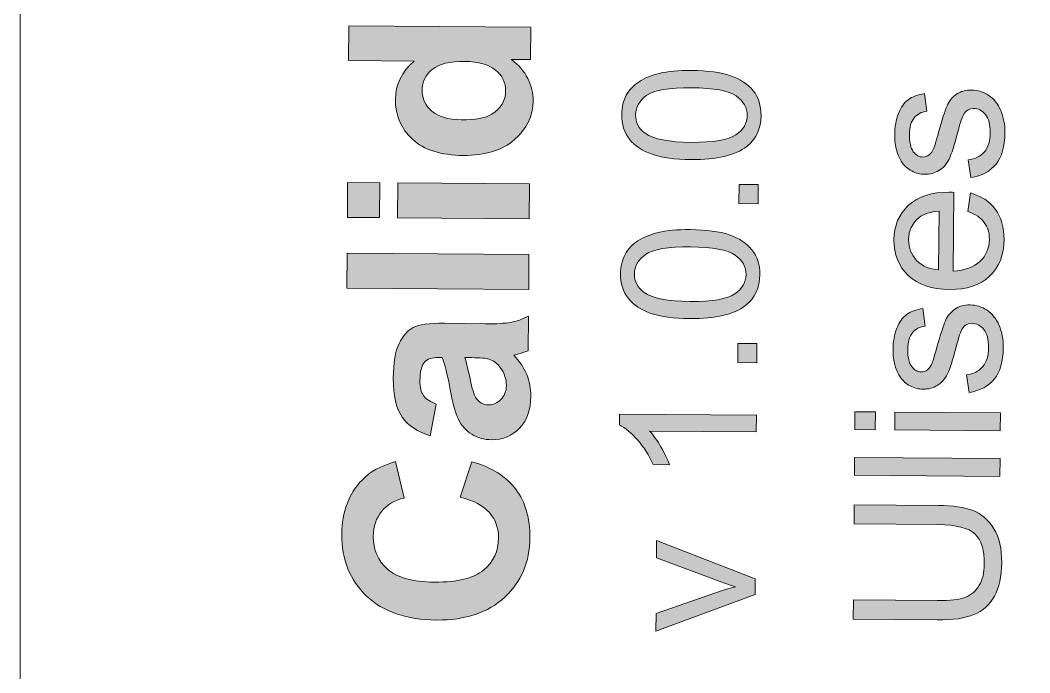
# Model space of a CAD drawing. Header units: inches. Extents: x -141 to 256, y 168 to 398.
# Drawn here: x 138.16 to 166.2, y 216.67 to 234.77 of the extents above; entities that cross this region are included whole.
import ezdxf

# ---------------------------------------------------------------- set-up
doc = ezdxf.new("R2010")
doc.units = ezdxf.units.IN
doc.header["$MEASUREMENT"] = 0
doc.layers.add('corte exterior', color=1, linetype='Continuous')
doc.layers.add('graba raster', color=2, linetype='Continuous')

msp = doc.modelspace()

# ---------------------------------------------------------------- hatches: boundary and pattern name
at = {"layer": 'graba raster', "true_color": 0x575756}
h = msp.add_hatch(color=251, dxfattribs=at)
h.dxf.hatch_style = 2
edge = h.paths.add_edge_path()
edge.add_spline(control_points=[(152.338, 234.579), (152.338, 234.579), (152.331, 233.68), (152.331, 233.68), (152.331, 233.68), (151.794, 233.684), (151.794, 233.684), (152.002, 233.533), (152.156, 233.356), (152.257, 233.152), (152.357, 232.948), (152.407, 232.743), (152.405, 232.536), (152.402, 232.116), (152.23, 231.757), (151.889, 231.46), (151.548, 231.162), (151.074, 231.016), (150.468, 231.021), (149.848, 231.025), (149.377, 231.175), (149.057, 231.469), (148.736, 231.763), (148.578, 232.133), (148.581, 232.579), (148.585, 232.988), (148.758, 233.34), (149.099, 233.636), (149.099, 233.636), (147.28, 233.65), (147.28, 233.65), (147.28, 233.65), (147.288, 234.618), (147.288, 234.618), (147.288, 234.618), (152.338, 234.579), (152.338, 234.579)], knot_values=[0, 0, 0, 0, 1, 1, 1, 2, 2, 2, 3, 3, 3, 4, 4, 4, 5, 5, 5, 6, 6, 6, 7, 7, 7, 8, 8, 8, 9, 9, 9, 10, 10, 10, 11, 11, 11, 12, 12, 12, 12], degree=3, periodic=1)
edge = h.paths.add_edge_path()
edge.add_spline(control_points=[(150.41, 232.01), (150.801, 232.008), (151.084, 232.059), (151.259, 232.166), (151.513, 232.32), (151.641, 232.537), (151.643, 232.817), (151.644, 233.04), (151.551, 233.231), (151.363, 233.388), (151.174, 233.546), (150.892, 233.626), (150.515, 233.629), (150.095, 233.632), (149.792, 233.559), (149.606, 233.408), (149.42, 233.259), (149.326, 233.065), (149.324, 232.828), (149.322, 232.599), (149.412, 232.406), (149.594, 232.249), (149.775, 232.093), (150.047, 232.013), (150.41, 232.01)], knot_values=[0, 0, 0, 0, 1, 1, 1, 2, 2, 2, 3, 3, 3, 4, 4, 4, 5, 5, 5, 6, 6, 6, 7, 7, 7, 8, 8, 8, 8], degree=3, periodic=1)
h = msp.add_hatch(color=251, dxfattribs=at)
h.dxf.hatch_style = 2
edge = h.paths.add_edge_path()
edge.add_spline(control_points=[(156.792, 230.906), (156.344, 230.91), (155.984, 230.958), (155.712, 231.053), (155.44, 231.147), (155.23, 231.285), (155.083, 231.468), (154.937, 231.651), (154.864, 231.88), (154.867, 232.156), (154.868, 232.359), (154.91, 232.537), (154.993, 232.69), (155.077, 232.842), (155.195, 232.968), (155.35, 233.067), (155.505, 233.166), (155.694, 233.243), (155.915, 233.298), (156.137, 233.353), (156.436, 233.379), (156.811, 233.376), (157.256, 233.373), (157.614, 233.325), (157.887, 233.231), (158.159, 233.138), (158.369, 233), (158.516, 232.817), (158.664, 232.634), (158.737, 232.404), (158.735, 232.126), (158.732, 231.761), (158.599, 231.475), (158.336, 231.269), (158.018, 231.022), (157.504, 230.901), (156.792, 230.906)], knot_values=[0, 0, 0, 0, 1, 1, 1, 2, 2, 2, 3, 3, 3, 4, 4, 4, 5, 5, 5, 6, 6, 6, 7, 7, 7, 8, 8, 8, 9, 9, 9, 10, 10, 10, 11, 11, 11, 12, 12, 12, 12], degree=3, periodic=1)
edge = h.paths.add_edge_path()
edge.add_spline(control_points=[(156.796, 231.384), (157.417, 231.379), (157.832, 231.449), (158.038, 231.593), (158.246, 231.737), (158.35, 231.916), (158.352, 232.129), (158.353, 232.342), (158.251, 232.523), (158.046, 232.67), (157.84, 232.817), (157.427, 232.893), (156.807, 232.898), (156.183, 232.903), (155.769, 232.833), (155.563, 232.689), (155.357, 232.545), (155.253, 232.364), (155.251, 232.147), (155.25, 231.934), (155.339, 231.763), (155.519, 231.634), (155.749, 231.472), (156.174, 231.388), (156.796, 231.384)], knot_values=[0, 0, 0, 0, 1, 1, 1, 2, 2, 2, 3, 3, 3, 4, 4, 4, 5, 5, 5, 6, 6, 6, 7, 7, 7, 8, 8, 8, 8], degree=3, periodic=1)
h = msp.add_hatch(color=251, dxfattribs=at)
h.dxf.hatch_style = 2
edge = h.paths.add_edge_path()
edge.add_spline(control_points=[(164.556, 230.404), (164.556, 230.404), (164.483, 230.895), (164.483, 230.895), (164.68, 230.921), (164.831, 230.997), (164.937, 231.122), (165.043, 231.247), (165.097, 231.423), (165.098, 231.649), (165.1, 231.876), (165.055, 232.046), (164.963, 232.157), (164.871, 232.268), (164.762, 232.324), (164.637, 232.324), (164.526, 232.325), (164.437, 232.277), (164.372, 232.181), (164.327, 232.113), (164.27, 231.944), (164.2, 231.675), (164.105, 231.311), (164.024, 231.06), (163.956, 230.92), (163.888, 230.78), (163.794, 230.674), (163.675, 230.602), (163.556, 230.531), (163.425, 230.495), (163.282, 230.497), (163.151, 230.497), (163.031, 230.528), (162.92, 230.589), (162.809, 230.649), (162.718, 230.731), (162.645, 230.835), (162.589, 230.913), (162.541, 231.018), (162.502, 231.151), (162.464, 231.285), (162.445, 231.428), (162.446, 231.581), (162.448, 231.81), (162.482, 232.012), (162.55, 232.185), (162.617, 232.358), (162.708, 232.485), (162.822, 232.567), (162.935, 232.649), (163.087, 232.705), (163.277, 232.735), (163.277, 232.735), (163.339, 232.249), (163.339, 232.249), (163.188, 232.228), (163.07, 232.165), (162.985, 232.06), (162.899, 231.955), (162.856, 231.806), (162.854, 231.613), (162.853, 231.385), (162.889, 231.223), (162.963, 231.125), (163.038, 231.026), (163.126, 230.977), (163.227, 230.976), (163.292, 230.976), (163.35, 230.996), (163.401, 231.036), (163.455, 231.075), (163.499, 231.139), (163.535, 231.225), (163.554, 231.274), (163.597, 231.42), (163.665, 231.662), (163.761, 232.012), (163.84, 232.257), (163.901, 232.395), (163.962, 232.533), (164.049, 232.641), (164.164, 232.719), (164.279, 232.798), (164.42, 232.836), (164.589, 232.835), (164.755, 232.834), (164.911, 232.784), (165.056, 232.687), (165.201, 232.589), (165.313, 232.449), (165.391, 232.267), (165.47, 232.084), (165.508, 231.878), (165.506, 231.648), (165.504, 231.268), (165.423, 230.979), (165.263, 230.78), (165.103, 230.582), (164.867, 230.457), (164.556, 230.404)], knot_values=[0, 0, 0, 0, 1, 1, 1, 2, 2, 2, 3, 3, 3, 4, 4, 4, 5, 5, 5, 6, 6, 6, 7, 7, 7, 8, 8, 8, 9, 9, 9, 10, 10, 10, 11, 11, 11, 12, 12, 12, 13, 13, 13, 14, 14, 14, 15, 15, 15, 16, 16, 16, 17, 17, 17, 18, 18, 18, 19, 19, 19, 20, 20, 20, 21, 21, 21, 22, 22, 22, 23, 23, 23, 24, 24, 24, 25, 25, 25, 26, 26, 26, 27, 27, 27, 28, 28, 28, 29, 29, 29, 30, 30, 30, 31, 31, 31, 32, 32, 32, 33, 33, 33, 33], degree=3, periodic=1)
h = msp.add_hatch(color=251, dxfattribs=at)
h.dxf.hatch_style = 2
h.paths.add_polyline_path([(152.298, 229.264), (148.639, 229.292), (148.647, 230.26), (152.305, 230.232)])
h.paths.add_polyline_path([(148.143, 229.296), (147.247, 229.303), (147.255, 230.271), (148.15, 230.264)])
h = msp.add_hatch(color=251, dxfattribs=at)
h.dxf.hatch_style = 2
h.paths.add_polyline_path([(158.651, 229.682), (158.122, 229.686), (158.126, 230.216), (158.655, 230.212)])
h = msp.add_hatch(color=251, dxfattribs=at)
h.dxf.hatch_style = 2
edge = h.paths.add_edge_path()
edge.add_spline(control_points=[(164.481, 229.467), (164.481, 229.467), (164.547, 229.979), (164.547, 229.979), (164.847, 229.896), (165.077, 229.745), (165.242, 229.525), (165.405, 229.305), (165.486, 229.025), (165.483, 228.685), (165.48, 228.257), (165.345, 227.919), (165.08, 227.67), (164.815, 227.421), (164.443, 227.298), (163.967, 227.302), (163.475, 227.306), (163.094, 227.436), (162.823, 227.691), (162.554, 227.947), (162.42, 228.277), (162.424, 228.681), (162.426, 229.072), (162.562, 229.391), (162.83, 229.637), (163.099, 229.883), (163.475, 230.004), (163.958, 230.001), (163.987, 230), (164.031, 229.999), (164.09, 229.997), (164.09, 229.997), (164.073, 227.814), (164.073, 227.814), (164.395, 227.83), (164.642, 227.919), (164.814, 228.081), (164.986, 228.243), (165.073, 228.447), (165.075, 228.691), (165.076, 228.873), (165.03, 229.029), (164.935, 229.158), (164.841, 229.287), (164.689, 229.39), (164.481, 229.467)], knot_values=[0, 0, 0, 0, 1, 1, 1, 2, 2, 2, 3, 3, 3, 4, 4, 4, 5, 5, 5, 6, 6, 6, 7, 7, 7, 8, 8, 8, 9, 9, 9, 10, 10, 10, 11, 11, 11, 12, 12, 12, 13, 13, 13, 14, 14, 14, 15, 15, 15, 15], degree=3, periodic=1)
edge = h.paths.add_edge_path()
edge.add_spline(control_points=[(163.666, 227.845), (163.666, 227.845), (163.679, 229.479), (163.679, 229.479), (163.433, 229.459), (163.247, 229.398), (163.123, 229.296), (162.931, 229.139), (162.834, 228.935), (162.832, 228.684), (162.83, 228.456), (162.905, 228.264), (163.056, 228.107), (163.208, 227.951), (163.411, 227.863), (163.666, 227.845)], knot_values=[0, 0, 0, 0, 1, 1, 1, 2, 2, 2, 3, 3, 3, 4, 4, 4, 5, 5, 5, 5], degree=3, periodic=1)
h = msp.add_hatch(color=251, dxfattribs=at)
h.dxf.hatch_style = 2
edge = h.paths.add_edge_path()
edge.add_spline(control_points=[(156.759, 226.493), (156.311, 226.496), (155.951, 226.545), (155.678, 226.64), (155.407, 226.733), (155.197, 226.872), (155.05, 227.055), (154.903, 227.237), (154.831, 227.467), (154.833, 227.742), (154.834, 227.945), (154.877, 228.123), (154.96, 228.276), (155.043, 228.429), (155.162, 228.555), (155.317, 228.653), (155.472, 228.752), (155.66, 228.829), (155.882, 228.884), (156.103, 228.939), (156.402, 228.966), (156.778, 228.963), (157.222, 228.959), (157.58, 228.911), (157.853, 228.818), (158.126, 228.724), (158.335, 228.586), (158.483, 228.403), (158.63, 228.22), (158.703, 227.99), (158.701, 227.713), (158.699, 227.348), (158.565, 227.062), (158.302, 226.855), (157.984, 226.608), (157.47, 226.487), (156.759, 226.493)], knot_values=[0, 0, 0, 0, 1, 1, 1, 2, 2, 2, 3, 3, 3, 4, 4, 4, 5, 5, 5, 6, 6, 6, 7, 7, 7, 8, 8, 8, 9, 9, 9, 10, 10, 10, 11, 11, 11, 12, 12, 12, 12], degree=3, periodic=1)
edge = h.paths.add_edge_path()
edge.add_spline(control_points=[(156.762, 226.971), (157.384, 226.966), (157.799, 227.035), (158.006, 227.18), (158.213, 227.323), (158.317, 227.502), (158.319, 227.716), (158.32, 227.929), (158.218, 228.11), (158.012, 228.257), (157.807, 228.404), (157.394, 228.48), (156.774, 228.485), (156.15, 228.49), (155.736, 228.419), (155.53, 228.275), (155.324, 228.132), (155.219, 227.951), (155.218, 227.734), (155.216, 227.521), (155.306, 227.349), (155.485, 227.221), (155.715, 227.059), (156.14, 226.976), (156.762, 226.971)], knot_values=[0, 0, 0, 0, 1, 1, 1, 2, 2, 2, 3, 3, 3, 4, 4, 4, 5, 5, 5, 6, 6, 6, 7, 7, 7, 8, 8, 8, 8], degree=3, periodic=1)
h = msp.add_hatch(color=251, dxfattribs=at)
h.dxf.hatch_style = 2
h.paths.add_polyline_path([(152.283, 227.304), (147.233, 227.342), (147.24, 228.31), (152.29, 228.272)])
h = msp.add_hatch(color=251, dxfattribs=at)
h.dxf.hatch_style = 2
edge = h.paths.add_edge_path()
edge.add_spline(control_points=[(164.511, 224.443), (164.511, 224.443), (164.437, 224.934), (164.437, 224.934), (164.635, 224.96), (164.785, 225.036), (164.891, 225.161), (164.997, 225.286), (165.051, 225.462), (165.052, 225.687), (165.054, 225.915), (165.009, 226.085), (164.917, 226.195), (164.825, 226.307), (164.717, 226.362), (164.592, 226.363), (164.48, 226.364), (164.391, 226.316), (164.326, 226.22), (164.282, 226.152), (164.224, 225.983), (164.155, 225.714), (164.06, 225.35), (163.978, 225.099), (163.91, 224.959), (163.842, 224.819), (163.748, 224.713), (163.63, 224.641), (163.51, 224.57), (163.379, 224.534), (163.236, 224.535), (163.106, 224.536), (162.985, 224.567), (162.874, 224.628), (162.764, 224.688), (162.672, 224.77), (162.599, 224.874), (162.542, 224.951), (162.495, 225.057), (162.457, 225.19), (162.418, 225.324), (162.399, 225.467), (162.401, 225.619), (162.402, 225.849), (162.437, 226.05), (162.504, 226.224), (162.572, 226.397), (162.662, 226.524), (162.776, 226.606), (162.89, 226.687), (163.041, 226.743), (163.231, 226.773), (163.231, 226.773), (163.293, 226.288), (163.293, 226.288), (163.142, 226.267), (163.024, 226.204), (162.939, 226.099), (162.854, 225.994), (162.81, 225.845), (162.809, 225.652), (162.807, 225.424), (162.843, 225.261), (162.918, 225.164), (162.993, 225.065), (163.08, 225.016), (163.182, 225.015), (163.246, 225.015), (163.304, 225.034), (163.356, 225.075), (163.409, 225.114), (163.454, 225.177), (163.489, 225.264), (163.508, 225.313), (163.551, 225.459), (163.62, 225.701), (163.716, 226.051), (163.795, 226.296), (163.856, 226.434), (163.916, 226.572), (164.004, 226.68), (164.118, 226.758), (164.233, 226.836), (164.374, 226.875), (164.543, 226.874), (164.709, 226.872), (164.864, 226.823), (165.01, 226.726), (165.155, 226.628), (165.267, 226.488), (165.346, 226.306), (165.424, 226.123), (165.462, 225.917), (165.461, 225.687), (165.458, 225.307), (165.377, 225.018), (165.217, 224.82), (165.057, 224.621), (164.822, 224.495), (164.511, 224.443)], knot_values=[0, 0, 0, 0, 1, 1, 1, 2, 2, 2, 3, 3, 3, 4, 4, 4, 5, 5, 5, 6, 6, 6, 7, 7, 7, 8, 8, 8, 9, 9, 9, 10, 10, 10, 11, 11, 11, 12, 12, 12, 13, 13, 13, 14, 14, 14, 15, 15, 15, 16, 16, 16, 17, 17, 17, 18, 18, 18, 19, 19, 19, 20, 20, 20, 21, 21, 21, 22, 22, 22, 23, 23, 23, 24, 24, 24, 25, 25, 25, 26, 26, 26, 27, 27, 27, 28, 28, 28, 29, 29, 29, 30, 30, 30, 31, 31, 31, 32, 32, 32, 33, 33, 33, 33], degree=3, periodic=1)
h = msp.add_hatch(color=251, dxfattribs=at)
h.dxf.hatch_style = 2
edge = h.paths.add_edge_path()
edge.add_spline(control_points=[(149.716, 224.123), (149.716, 224.123), (149.551, 223.246), (149.551, 223.246), (149.198, 223.347), (148.937, 223.519), (148.769, 223.761), (148.601, 224.004), (148.519, 224.363), (148.523, 224.838), (148.526, 225.27), (148.579, 225.591), (148.683, 225.802), (148.787, 226.012), (148.918, 226.16), (149.076, 226.245), (149.234, 226.33), (149.523, 226.37), (149.943, 226.368), (149.943, 226.368), (151.073, 226.348), (151.073, 226.348), (151.395, 226.346), (151.632, 226.36), (151.785, 226.39), (151.938, 226.419), (152.102, 226.476), (152.277, 226.56), (152.277, 226.56), (152.27, 225.602), (152.27, 225.602), (152.206, 225.578), (152.11, 225.547), (151.983, 225.511), (151.926, 225.496), (151.888, 225.485), (151.869, 225.478), (152.029, 225.311), (152.148, 225.133), (152.227, 224.944), (152.306, 224.755), (152.345, 224.554), (152.343, 224.34), (152.34, 223.964), (152.235, 223.668), (152.029, 223.452), (151.823, 223.237), (151.565, 223.13), (151.252, 223.133), (151.045, 223.134), (150.861, 223.185), (150.7, 223.285), (150.539, 223.385), (150.416, 223.524), (150.332, 223.703), (150.247, 223.881), (150.173, 224.139), (150.112, 224.475), (150.03, 224.928), (149.953, 225.242), (149.881, 225.417), (149.881, 225.417), (149.785, 225.417), (149.785, 225.417), (149.599, 225.419), (149.466, 225.374), (149.386, 225.283), (149.306, 225.191), (149.265, 225.018), (149.263, 224.763), (149.262, 224.591), (149.295, 224.456), (149.362, 224.359), (149.428, 224.263), (149.546, 224.184), (149.716, 224.123)], knot_values=[0, 0, 0, 0, 1, 1, 1, 2, 2, 2, 3, 3, 3, 4, 4, 4, 5, 5, 5, 6, 6, 6, 7, 7, 7, 8, 8, 8, 9, 9, 9, 10, 10, 10, 11, 11, 11, 12, 12, 12, 13, 13, 13, 14, 14, 14, 15, 15, 15, 16, 16, 16, 17, 17, 17, 18, 18, 18, 19, 19, 19, 20, 20, 20, 21, 21, 21, 22, 22, 22, 23, 23, 23, 24, 24, 24, 25, 25, 25, 25], degree=3, periodic=1)
edge = h.paths.add_edge_path()
edge.add_spline(control_points=[(150.511, 225.412), (150.552, 225.288), (150.6, 225.091), (150.655, 224.822), (150.711, 224.553), (150.765, 224.377), (150.819, 224.293), (150.908, 224.166), (151.021, 224.102), (151.159, 224.101), (151.295, 224.101), (151.412, 224.15), (151.512, 224.25), (151.612, 224.35), (151.662, 224.478), (151.663, 224.635), (151.664, 224.809), (151.609, 224.976), (151.495, 225.136), (151.408, 225.253), (151.302, 225.331), (151.176, 225.369), (151.094, 225.395), (150.937, 225.409), (150.705, 225.411), (150.705, 225.411), (150.511, 225.412), (150.511, 225.412)], knot_values=[0, 0, 0, 0, 1, 1, 1, 2, 2, 2, 3, 3, 3, 4, 4, 4, 5, 5, 5, 6, 6, 6, 7, 7, 7, 8, 8, 8, 9, 9, 9, 9], degree=3, periodic=1)
h = msp.add_hatch(color=251, dxfattribs=at)
h.dxf.hatch_style = 2
h.paths.add_polyline_path([(158.617, 225.269), (158.088, 225.274), (158.092, 225.803), (158.622, 225.799)])
h = msp.add_hatch(color=251, dxfattribs=at)
h.dxf.hatch_style = 2
edge = h.paths.add_edge_path()
edge.add_spline(control_points=[(158.607, 223.818), (158.607, 223.818), (158.603, 223.352), (158.603, 223.352), (158.603, 223.352), (155.64, 223.375), (155.64, 223.375), (155.746, 223.262), (155.851, 223.115), (155.956, 222.932), (156.062, 222.749), (156.141, 222.586), (156.193, 222.441), (156.193, 222.441), (155.743, 222.444), (155.743, 222.444), (155.623, 222.705), (155.477, 222.934), (155.304, 223.129), (155.132, 223.325), (154.964, 223.464), (154.801, 223.546), (154.801, 223.546), (154.803, 223.846), (154.803, 223.846), (154.803, 223.846), (158.607, 223.818), (158.607, 223.818)], knot_values=[0, 0, 0, 0, 1, 1, 1, 2, 2, 2, 3, 3, 3, 4, 4, 4, 5, 5, 5, 6, 6, 6, 7, 7, 7, 8, 8, 8, 9, 9, 9, 9], degree=3, periodic=1)
h = msp.add_hatch(color=251, dxfattribs=at)
h.dxf.hatch_style = 2
h.paths.add_polyline_path([(165.376, 223.383), (162.449, 223.406), (162.453, 223.902), (165.38, 223.879)])
h.paths.add_polyline_path([(161.906, 223.41), (161.337, 223.414), (161.34, 223.91), (161.911, 223.906)])
h = msp.add_hatch(color=251, dxfattribs=at)
h.dxf.hatch_style = 2
h.paths.add_polyline_path([(165.367, 222.115), (161.326, 222.146), (161.33, 222.642), (165.371, 222.611)])
h = msp.add_hatch(color=251, dxfattribs=at)
h.dxf.hatch_style = 2
edge = h.paths.add_edge_path()
edge.add_spline(control_points=[(150.382, 221.537), (150.382, 221.537), (150.703, 222.524), (150.703, 222.524), (151.253, 222.368), (151.661, 222.113), (151.925, 221.758), (152.19, 221.403), (152.32, 220.955), (152.317, 220.413), (152.312, 219.742), (152.078, 219.193), (151.617, 218.764), (151.155, 218.336), (150.527, 218.125), (149.733, 218.131), (148.892, 218.137), (148.241, 218.36), (147.779, 218.797), (147.317, 219.235), (147.089, 219.807), (147.095, 220.515), (147.099, 221.132), (147.286, 221.633), (147.654, 222.016), (147.871, 222.244), (148.183, 222.414), (148.588, 222.526), (148.588, 222.526), (148.822, 221.514), (148.822, 221.514), (148.559, 221.457), (148.351, 221.333), (148.199, 221.146), (148.046, 220.957), (147.968, 220.728), (147.966, 220.457), (147.963, 220.082), (148.095, 219.778), (148.362, 219.542), (148.629, 219.307), (149.064, 219.187), (149.665, 219.183), (150.304, 219.178), (150.759, 219.289), (151.032, 219.517), (151.304, 219.744), (151.442, 220.042), (151.445, 220.409), (151.447, 220.68), (151.363, 220.914), (151.192, 221.111), (151.021, 221.307), (150.751, 221.45), (150.382, 221.537)], knot_values=[0, 0, 0, 0, 1, 1, 1, 2, 2, 2, 3, 3, 3, 4, 4, 4, 5, 5, 5, 6, 6, 6, 7, 7, 7, 8, 8, 8, 9, 9, 9, 10, 10, 10, 11, 11, 11, 12, 12, 12, 13, 13, 13, 14, 14, 14, 15, 15, 15, 16, 16, 16, 17, 17, 17, 18, 18, 18, 18], degree=3, periodic=1)
h = msp.add_hatch(color=251, dxfattribs=at)
h.dxf.hatch_style = 2
edge = h.paths.add_edge_path()
edge.add_spline(control_points=[(161.316, 220.796), (161.316, 220.796), (161.32, 221.331), (161.32, 221.331), (161.32, 221.331), (163.654, 221.313), (163.654, 221.313), (164.06, 221.309), (164.383, 221.261), (164.621, 221.168), (164.859, 221.074), (165.052, 220.907), (165.2, 220.666), (165.348, 220.425), (165.42, 220.11), (165.418, 219.72), (165.414, 219.342), (165.347, 219.032), (165.215, 218.793), (165.082, 218.553), (164.892, 218.383), (164.645, 218.282), (164.397, 218.18), (164.059, 218.132), (163.63, 218.135), (163.63, 218.135), (161.296, 218.153), (161.296, 218.153), (161.296, 218.153), (161.3, 218.688), (161.3, 218.688), (161.3, 218.688), (163.632, 218.67), (163.632, 218.67), (163.982, 218.667), (164.241, 218.698), (164.408, 218.762), (164.575, 218.826), (164.704, 218.937), (164.795, 219.095), (164.887, 219.253), (164.933, 219.447), (164.935, 219.677), (164.938, 220.07), (164.851, 220.351), (164.674, 220.519), (164.497, 220.688), (164.155, 220.774), (163.648, 220.778), (163.648, 220.778), (161.316, 220.796), (161.316, 220.796)], knot_values=[0, 0, 0, 0, 1, 1, 1, 2, 2, 2, 3, 3, 3, 4, 4, 4, 5, 5, 5, 6, 6, 6, 7, 7, 7, 8, 8, 8, 9, 9, 9, 10, 10, 10, 11, 11, 11, 12, 12, 12, 13, 13, 13, 14, 14, 14, 15, 15, 15, 16, 16, 16, 17, 17, 17, 17], degree=3, periodic=1)
h = msp.add_hatch(color=251, dxfattribs=at)
h.dxf.hatch_style = 2
edge = h.paths.add_edge_path()
edge.add_spline(control_points=[(158.568, 218.841), (158.568, 218.841), (155.817, 217.818), (155.817, 217.818), (155.817, 217.818), (155.82, 218.309), (155.82, 218.309), (155.82, 218.309), (157.468, 218.886), (157.468, 218.886), (157.646, 218.948), (157.831, 219.005), (158.022, 219.057), (157.878, 219.1), (157.704, 219.159), (157.501, 219.235), (157.501, 219.235), (155.832, 219.857), (155.832, 219.857), (155.832, 219.857), (155.835, 220.335), (155.835, 220.335), (155.835, 220.335), (158.571, 219.275), (158.571, 219.275), (158.571, 219.275), (158.568, 218.841), (158.568, 218.841)], knot_values=[0, 0, 0, 0, 1, 1, 1, 2, 2, 2, 3, 3, 3, 4, 4, 4, 5, 5, 5, 6, 6, 6, 7, 7, 7, 8, 8, 8, 9, 9, 9, 9], degree=3, periodic=1)

# ---------------------------------------------------------------- linework, layer by layer
at = {"layer": 'corte exterior', "lineweight": 0}
msp.add_lwpolyline([(193.66, 360.057), (193.66, 360.921), (193.66, 380.248), (193.66, 384.25), (183.164, 384.25), (180.158, 384.25), (169.446, 384.25), (168.943, 384.25), (167.423, 384.25), (152.164, 384.25), (149.158, 384.25), (144.472, 384.25), (142.953, 384.25), (142.198, 384.25), (138.162, 384.25), (138.162, 168.249), (142.198, 168.249), (149.158, 168.249), (169.445, 168.249), (180.158, 168.249), (193.66, 168.249), (193.66, 168.748), (193.66, 360.057), (193.66, 360.057)], dxfattribs=at)
at = {"layer": 'graba raster', "lineweight": 0}
for points in [[(148.143, 229.296), (147.247, 229.303), (147.255, 230.271), (148.15, 230.264), (148.143, 229.296)], [(152.298, 229.264), (148.639, 229.292), (148.647, 230.26), (152.305, 230.232), (152.298, 229.264)], [(158.651, 229.682), (158.122, 229.686), (158.126, 230.216), (158.655, 230.212), (158.651, 229.682)], [(152.283, 227.304), (147.233, 227.342), (147.24, 228.31), (152.29, 228.272), (152.283, 227.304)], [(158.617, 225.269), (158.088, 225.274), (158.092, 225.803), (158.622, 225.799), (158.617, 225.269)], [(161.906, 223.41), (161.337, 223.414), (161.34, 223.91), (161.911, 223.906), (161.906, 223.41)], [(165.376, 223.383), (162.449, 223.406), (162.453, 223.902), (165.38, 223.879), (165.376, 223.383)], [(165.367, 222.115), (161.326, 222.146), (161.33, 222.642), (165.371, 222.611), (165.367, 222.115)]]:
    msp.add_lwpolyline(points, dxfattribs=at)
for points, knots in [([(152.338, 234.579), (152.338, 234.579), (152.331, 233.68), (152.331, 233.68), (152.331, 233.68), (151.794, 233.684), (151.794, 233.684), (152.002, 233.533), (152.156, 233.356), (152.257, 233.152), (152.357, 232.948), (152.407, 232.743), (152.405, 232.536), (152.402, 232.116), (152.23, 231.757), (151.889, 231.46), (151.548, 231.162), (151.074, 231.016), (150.468, 231.021), (149.848, 231.025), (149.377, 231.175), (149.057, 231.469), (148.736, 231.763), (148.578, 232.133), (148.581, 232.579), (148.585, 232.988), (148.758, 233.34), (149.099, 233.636), (149.099, 233.636), (147.28, 233.65), (147.28, 233.65), (147.28, 233.65), (147.288, 234.618), (147.288, 234.618), (147.288, 234.618), (152.338, 234.579), (152.338, 234.579)], [0, 0, 0, 0, 1, 1, 1, 2, 2, 2, 3, 3, 3, 4, 4, 4, 5, 5, 5, 6, 6, 6, 7, 7, 7, 8, 8, 8, 9, 9, 9, 10, 10, 10, 11, 11, 11, 12, 12, 12, 12]), ([(150.41, 232.01), (150.801, 232.008), (151.084, 232.059), (151.259, 232.166), (151.513, 232.32), (151.641, 232.537), (151.643, 232.817), (151.644, 233.04), (151.551, 233.231), (151.363, 233.388), (151.174, 233.546), (150.892, 233.626), (150.515, 233.629), (150.095, 233.632), (149.792, 233.559), (149.606, 233.408), (149.42, 233.259), (149.326, 233.065), (149.324, 232.828), (149.322, 232.599), (149.412, 232.406), (149.594, 232.249), (149.775, 232.093), (150.047, 232.013), (150.41, 232.01)], [0, 0, 0, 0, 1, 1, 1, 2, 2, 2, 3, 3, 3, 4, 4, 4, 5, 5, 5, 6, 6, 6, 7, 7, 7, 8, 8, 8, 8]), ([(156.792, 230.906), (156.344, 230.91), (155.984, 230.958), (155.712, 231.053), (155.44, 231.147), (155.23, 231.285), (155.083, 231.468), (154.937, 231.651), (154.864, 231.88), (154.867, 232.156), (154.868, 232.359), (154.91, 232.537), (154.993, 232.69), (155.077, 232.842), (155.195, 232.968), (155.35, 233.067), (155.505, 233.166), (155.694, 233.243), (155.915, 233.298), (156.137, 233.353), (156.436, 233.379), (156.811, 233.376), (157.256, 233.373), (157.614, 233.325), (157.887, 233.231), (158.159, 233.138), (158.369, 233), (158.516, 232.817), (158.664, 232.634), (158.737, 232.404), (158.735, 232.126), (158.732, 231.761), (158.599, 231.475), (158.336, 231.269), (158.018, 231.022), (157.504, 230.901), (156.792, 230.906)], [0, 0, 0, 0, 1, 1, 1, 2, 2, 2, 3, 3, 3, 4, 4, 4, 5, 5, 5, 6, 6, 6, 7, 7, 7, 8, 8, 8, 9, 9, 9, 10, 10, 10, 11, 11, 11, 12, 12, 12, 12]), ([(156.796, 231.384), (157.417, 231.379), (157.832, 231.449), (158.038, 231.593), (158.246, 231.737), (158.35, 231.916), (158.352, 232.129), (158.353, 232.342), (158.251, 232.523), (158.046, 232.67), (157.84, 232.817), (157.427, 232.893), (156.807, 232.898), (156.183, 232.903), (155.769, 232.833), (155.563, 232.689), (155.357, 232.545), (155.253, 232.364), (155.251, 232.147), (155.25, 231.934), (155.339, 231.763), (155.519, 231.634), (155.749, 231.472), (156.174, 231.388), (156.796, 231.384)], [0, 0, 0, 0, 1, 1, 1, 2, 2, 2, 3, 3, 3, 4, 4, 4, 5, 5, 5, 6, 6, 6, 7, 7, 7, 8, 8, 8, 8]), ([(164.556, 230.404), (164.556, 230.404), (164.483, 230.895), (164.483, 230.895), (164.68, 230.921), (164.831, 230.997), (164.937, 231.122), (165.043, 231.247), (165.097, 231.423), (165.098, 231.649), (165.1, 231.876), (165.055, 232.046), (164.963, 232.157), (164.871, 232.268), (164.762, 232.324), (164.637, 232.324), (164.526, 232.325), (164.437, 232.277), (164.372, 232.181), (164.327, 232.113), (164.27, 231.944), (164.2, 231.675), (164.105, 231.311), (164.024, 231.06), (163.956, 230.92), (163.888, 230.78), (163.794, 230.674), (163.675, 230.602), (163.556, 230.531), (163.425, 230.495), (163.282, 230.497), (163.151, 230.497), (163.031, 230.528), (162.92, 230.589), (162.809, 230.649), (162.718, 230.731), (162.645, 230.835), (162.589, 230.913), (162.541, 231.018), (162.502, 231.151), (162.464, 231.285), (162.445, 231.428), (162.446, 231.581), (162.448, 231.81), (162.482, 232.012), (162.55, 232.185), (162.617, 232.358), (162.708, 232.485), (162.822, 232.567), (162.935, 232.649), (163.087, 232.705), (163.277, 232.735), (163.277, 232.735), (163.339, 232.249), (163.339, 232.249), (163.188, 232.228), (163.07, 232.165), (162.985, 232.06), (162.899, 231.955), (162.856, 231.806), (162.854, 231.613), (162.853, 231.385), (162.889, 231.223), (162.963, 231.125), (163.038, 231.026), (163.126, 230.977), (163.227, 230.976), (163.292, 230.976), (163.35, 230.996), (163.401, 231.036), (163.455, 231.075), (163.499, 231.139), (163.535, 231.225), (163.554, 231.274), (163.597, 231.42), (163.665, 231.662), (163.761, 232.012), (163.84, 232.257), (163.901, 232.395), (163.962, 232.533), (164.049, 232.641), (164.164, 232.719), (164.279, 232.798), (164.42, 232.836), (164.589, 232.835), (164.755, 232.834), (164.911, 232.784), (165.056, 232.687), (165.201, 232.589), (165.313, 232.449), (165.391, 232.267), (165.47, 232.084), (165.508, 231.878), (165.506, 231.648), (165.504, 231.268), (165.423, 230.979), (165.263, 230.78), (165.103, 230.582), (164.867, 230.457), (164.556, 230.404)], [0, 0, 0, 0, 1, 1, 1, 2, 2, 2, 3, 3, 3, 4, 4, 4, 5, 5, 5, 6, 6, 6, 7, 7, 7, 8, 8, 8, 9, 9, 9, 10, 10, 10, 11, 11, 11, 12, 12, 12, 13, 13, 13, 14, 14, 14, 15, 15, 15, 16, 16, 16, 17, 17, 17, 18, 18, 18, 19, 19, 19, 20, 20, 20, 21, 21, 21, 22, 22, 22, 23, 23, 23, 24, 24, 24, 25, 25, 25, 26, 26, 26, 27, 27, 27, 28, 28, 28, 29, 29, 29, 30, 30, 30, 31, 31, 31, 32, 32, 32, 33, 33, 33, 33]), ([(164.481, 229.467), (164.481, 229.467), (164.547, 229.979), (164.547, 229.979), (164.847, 229.896), (165.077, 229.745), (165.242, 229.525), (165.405, 229.305), (165.486, 229.025), (165.483, 228.685), (165.48, 228.257), (165.345, 227.919), (165.08, 227.67), (164.815, 227.421), (164.443, 227.298), (163.967, 227.302), (163.475, 227.306), (163.094, 227.436), (162.823, 227.691), (162.554, 227.947), (162.42, 228.277), (162.424, 228.681), (162.426, 229.072), (162.562, 229.391), (162.83, 229.637), (163.099, 229.883), (163.475, 230.004), (163.958, 230.001), (163.987, 230), (164.031, 229.999), (164.09, 229.997), (164.09, 229.997), (164.073, 227.814), (164.073, 227.814), (164.395, 227.83), (164.642, 227.919), (164.814, 228.081), (164.986, 228.243), (165.073, 228.447), (165.075, 228.691), (165.076, 228.873), (165.03, 229.029), (164.935, 229.158), (164.841, 229.287), (164.689, 229.39), (164.481, 229.467)], [0, 0, 0, 0, 1, 1, 1, 2, 2, 2, 3, 3, 3, 4, 4, 4, 5, 5, 5, 6, 6, 6, 7, 7, 7, 8, 8, 8, 9, 9, 9, 10, 10, 10, 11, 11, 11, 12, 12, 12, 13, 13, 13, 14, 14, 14, 15, 15, 15, 15]), ([(163.666, 227.845), (163.666, 227.845), (163.679, 229.479), (163.679, 229.479), (163.433, 229.459), (163.247, 229.398), (163.123, 229.296), (162.931, 229.139), (162.834, 228.935), (162.832, 228.684), (162.83, 228.456), (162.905, 228.264), (163.056, 228.107), (163.208, 227.951), (163.411, 227.863), (163.666, 227.845)], [0, 0, 0, 0, 1, 1, 1, 2, 2, 2, 3, 3, 3, 4, 4, 4, 5, 5, 5, 5]), ([(156.759, 226.493), (156.311, 226.496), (155.951, 226.545), (155.678, 226.64), (155.407, 226.733), (155.197, 226.872), (155.05, 227.055), (154.903, 227.237), (154.831, 227.467), (154.833, 227.742), (154.834, 227.945), (154.877, 228.123), (154.96, 228.276), (155.043, 228.429), (155.162, 228.555), (155.317, 228.653), (155.472, 228.752), (155.66, 228.829), (155.882, 228.884), (156.103, 228.939), (156.402, 228.966), (156.778, 228.963), (157.222, 228.959), (157.58, 228.911), (157.853, 228.818), (158.126, 228.724), (158.335, 228.586), (158.483, 228.403), (158.63, 228.22), (158.703, 227.99), (158.701, 227.713), (158.699, 227.348), (158.565, 227.062), (158.302, 226.855), (157.984, 226.608), (157.47, 226.487), (156.759, 226.493)], [0, 0, 0, 0, 1, 1, 1, 2, 2, 2, 3, 3, 3, 4, 4, 4, 5, 5, 5, 6, 6, 6, 7, 7, 7, 8, 8, 8, 9, 9, 9, 10, 10, 10, 11, 11, 11, 12, 12, 12, 12]), ([(156.762, 226.971), (157.384, 226.966), (157.799, 227.035), (158.006, 227.18), (158.213, 227.323), (158.317, 227.502), (158.319, 227.716), (158.32, 227.929), (158.218, 228.11), (158.012, 228.257), (157.807, 228.404), (157.394, 228.48), (156.774, 228.485), (156.15, 228.49), (155.736, 228.419), (155.53, 228.275), (155.324, 228.132), (155.219, 227.951), (155.218, 227.734), (155.216, 227.521), (155.306, 227.349), (155.485, 227.221), (155.715, 227.059), (156.14, 226.976), (156.762, 226.971)], [0, 0, 0, 0, 1, 1, 1, 2, 2, 2, 3, 3, 3, 4, 4, 4, 5, 5, 5, 6, 6, 6, 7, 7, 7, 8, 8, 8, 8]), ([(164.511, 224.443), (164.511, 224.443), (164.437, 224.934), (164.437, 224.934), (164.635, 224.96), (164.785, 225.036), (164.891, 225.161), (164.997, 225.286), (165.051, 225.462), (165.052, 225.687), (165.054, 225.915), (165.009, 226.085), (164.917, 226.195), (164.825, 226.307), (164.717, 226.362), (164.592, 226.363), (164.48, 226.364), (164.391, 226.316), (164.326, 226.22), (164.282, 226.152), (164.224, 225.983), (164.155, 225.714), (164.06, 225.35), (163.978, 225.099), (163.91, 224.959), (163.842, 224.819), (163.748, 224.713), (163.63, 224.641), (163.51, 224.57), (163.379, 224.534), (163.236, 224.535), (163.106, 224.536), (162.985, 224.567), (162.874, 224.628), (162.764, 224.688), (162.672, 224.77), (162.599, 224.874), (162.542, 224.951), (162.495, 225.057), (162.457, 225.19), (162.418, 225.324), (162.399, 225.467), (162.401, 225.619), (162.402, 225.849), (162.437, 226.05), (162.504, 226.224), (162.572, 226.397), (162.662, 226.524), (162.776, 226.606), (162.89, 226.687), (163.041, 226.743), (163.231, 226.773), (163.231, 226.773), (163.293, 226.288), (163.293, 226.288), (163.142, 226.267), (163.024, 226.204), (162.939, 226.099), (162.854, 225.994), (162.81, 225.845), (162.809, 225.652), (162.807, 225.424), (162.843, 225.261), (162.918, 225.164), (162.993, 225.065), (163.08, 225.016), (163.182, 225.015), (163.246, 225.015), (163.304, 225.034), (163.356, 225.075), (163.409, 225.114), (163.454, 225.177), (163.489, 225.264), (163.508, 225.313), (163.551, 225.459), (163.62, 225.701), (163.716, 226.051), (163.795, 226.296), (163.856, 226.434), (163.916, 226.572), (164.004, 226.68), (164.118, 226.758), (164.233, 226.836), (164.374, 226.875), (164.543, 226.874), (164.709, 226.872), (164.864, 226.823), (165.01, 226.726), (165.155, 226.628), (165.267, 226.488), (165.346, 226.306), (165.424, 226.123), (165.462, 225.917), (165.461, 225.687), (165.458, 225.307), (165.377, 225.018), (165.217, 224.82), (165.057, 224.621), (164.822, 224.495), (164.511, 224.443)], [0, 0, 0, 0, 1, 1, 1, 2, 2, 2, 3, 3, 3, 4, 4, 4, 5, 5, 5, 6, 6, 6, 7, 7, 7, 8, 8, 8, 9, 9, 9, 10, 10, 10, 11, 11, 11, 12, 12, 12, 13, 13, 13, 14, 14, 14, 15, 15, 15, 16, 16, 16, 17, 17, 17, 18, 18, 18, 19, 19, 19, 20, 20, 20, 21, 21, 21, 22, 22, 22, 23, 23, 23, 24, 24, 24, 25, 25, 25, 26, 26, 26, 27, 27, 27, 28, 28, 28, 29, 29, 29, 30, 30, 30, 31, 31, 31, 32, 32, 32, 33, 33, 33, 33]), ([(149.716, 224.123), (149.716, 224.123), (149.551, 223.246), (149.551, 223.246), (149.198, 223.347), (148.937, 223.519), (148.769, 223.761), (148.601, 224.004), (148.519, 224.363), (148.523, 224.838), (148.526, 225.27), (148.579, 225.591), (148.683, 225.802), (148.787, 226.012), (148.918, 226.16), (149.076, 226.245), (149.234, 226.33), (149.523, 226.37), (149.943, 226.368), (149.943, 226.368), (151.073, 226.348), (151.073, 226.348), (151.395, 226.346), (151.632, 226.36), (151.785, 226.39), (151.938, 226.419), (152.102, 226.476), (152.277, 226.56), (152.277, 226.56), (152.27, 225.602), (152.27, 225.602), (152.206, 225.578), (152.11, 225.547), (151.983, 225.511), (151.926, 225.496), (151.888, 225.485), (151.869, 225.478), (152.029, 225.311), (152.148, 225.133), (152.227, 224.944), (152.306, 224.755), (152.345, 224.554), (152.343, 224.34), (152.34, 223.964), (152.235, 223.668), (152.029, 223.452), (151.823, 223.237), (151.565, 223.13), (151.252, 223.133), (151.045, 223.134), (150.861, 223.185), (150.7, 223.285), (150.539, 223.385), (150.416, 223.524), (150.332, 223.703), (150.247, 223.881), (150.173, 224.139), (150.112, 224.475), (150.03, 224.928), (149.953, 225.242), (149.881, 225.417), (149.881, 225.417), (149.785, 225.417), (149.785, 225.417), (149.599, 225.419), (149.466, 225.374), (149.386, 225.283), (149.306, 225.191), (149.265, 225.018), (149.263, 224.763), (149.262, 224.591), (149.295, 224.456), (149.362, 224.359), (149.428, 224.263), (149.546, 224.184), (149.716, 224.123)], [0, 0, 0, 0, 1, 1, 1, 2, 2, 2, 3, 3, 3, 4, 4, 4, 5, 5, 5, 6, 6, 6, 7, 7, 7, 8, 8, 8, 9, 9, 9, 10, 10, 10, 11, 11, 11, 12, 12, 12, 13, 13, 13, 14, 14, 14, 15, 15, 15, 16, 16, 16, 17, 17, 17, 18, 18, 18, 19, 19, 19, 20, 20, 20, 21, 21, 21, 22, 22, 22, 23, 23, 23, 24, 24, 24, 25, 25, 25, 25]), ([(150.511, 225.412), (150.552, 225.288), (150.6, 225.091), (150.655, 224.822), (150.711, 224.553), (150.765, 224.377), (150.819, 224.293), (150.908, 224.166), (151.021, 224.102), (151.159, 224.101), (151.295, 224.101), (151.412, 224.15), (151.512, 224.25), (151.612, 224.35), (151.662, 224.478), (151.663, 224.635), (151.664, 224.809), (151.609, 224.976), (151.495, 225.136), (151.408, 225.253), (151.302, 225.331), (151.176, 225.369), (151.094, 225.395), (150.937, 225.409), (150.705, 225.411), (150.705, 225.411), (150.511, 225.412), (150.511, 225.412)], [0, 0, 0, 0, 1, 1, 1, 2, 2, 2, 3, 3, 3, 4, 4, 4, 5, 5, 5, 6, 6, 6, 7, 7, 7, 8, 8, 8, 9, 9, 9, 9]), ([(158.607, 223.818), (158.607, 223.818), (158.603, 223.352), (158.603, 223.352), (158.603, 223.352), (155.64, 223.375), (155.64, 223.375), (155.746, 223.262), (155.851, 223.115), (155.956, 222.932), (156.062, 222.749), (156.141, 222.586), (156.193, 222.441), (156.193, 222.441), (155.743, 222.444), (155.743, 222.444), (155.623, 222.705), (155.477, 222.934), (155.304, 223.129), (155.132, 223.325), (154.964, 223.464), (154.801, 223.546), (154.801, 223.546), (154.803, 223.846), (154.803, 223.846), (154.803, 223.846), (158.607, 223.818), (158.607, 223.818)], [0, 0, 0, 0, 1, 1, 1, 2, 2, 2, 3, 3, 3, 4, 4, 4, 5, 5, 5, 6, 6, 6, 7, 7, 7, 8, 8, 8, 9, 9, 9, 9]), ([(150.382, 221.537), (150.382, 221.537), (150.703, 222.524), (150.703, 222.524), (151.253, 222.368), (151.661, 222.113), (151.925, 221.758), (152.19, 221.403), (152.32, 220.955), (152.317, 220.413), (152.312, 219.742), (152.078, 219.193), (151.617, 218.764), (151.155, 218.336), (150.527, 218.125), (149.733, 218.131), (148.892, 218.137), (148.241, 218.36), (147.779, 218.797), (147.317, 219.235), (147.089, 219.807), (147.095, 220.515), (147.099, 221.132), (147.286, 221.633), (147.654, 222.016), (147.871, 222.244), (148.183, 222.414), (148.588, 222.526), (148.588, 222.526), (148.822, 221.514), (148.822, 221.514), (148.559, 221.457), (148.351, 221.333), (148.199, 221.146), (148.046, 220.957), (147.968, 220.728), (147.966, 220.457), (147.963, 220.082), (148.095, 219.778), (148.362, 219.542), (148.629, 219.307), (149.064, 219.187), (149.665, 219.183), (150.304, 219.178), (150.759, 219.289), (151.032, 219.517), (151.304, 219.744), (151.442, 220.042), (151.445, 220.409), (151.447, 220.68), (151.363, 220.914), (151.192, 221.111), (151.021, 221.307), (150.751, 221.45), (150.382, 221.537)], [0, 0, 0, 0, 1, 1, 1, 2, 2, 2, 3, 3, 3, 4, 4, 4, 5, 5, 5, 6, 6, 6, 7, 7, 7, 8, 8, 8, 9, 9, 9, 10, 10, 10, 11, 11, 11, 12, 12, 12, 13, 13, 13, 14, 14, 14, 15, 15, 15, 16, 16, 16, 17, 17, 17, 18, 18, 18, 18]), ([(161.316, 220.796), (161.316, 220.796), (161.32, 221.331), (161.32, 221.331), (161.32, 221.331), (163.654, 221.313), (163.654, 221.313), (164.06, 221.309), (164.383, 221.261), (164.621, 221.168), (164.859, 221.074), (165.052, 220.907), (165.2, 220.666), (165.348, 220.425), (165.42, 220.11), (165.418, 219.72), (165.414, 219.342), (165.347, 219.032), (165.215, 218.793), (165.082, 218.553), (164.892, 218.383), (164.645, 218.282), (164.397, 218.18), (164.059, 218.132), (163.63, 218.135), (163.63, 218.135), (161.296, 218.153), (161.296, 218.153), (161.296, 218.153), (161.3, 218.688), (161.3, 218.688), (161.3, 218.688), (163.632, 218.67), (163.632, 218.67), (163.982, 218.667), (164.241, 218.698), (164.408, 218.762), (164.575, 218.826), (164.704, 218.937), (164.795, 219.095), (164.887, 219.253), (164.933, 219.447), (164.935, 219.677), (164.938, 220.07), (164.851, 220.351), (164.674, 220.519), (164.497, 220.688), (164.155, 220.774), (163.648, 220.778), (163.648, 220.778), (161.316, 220.796), (161.316, 220.796)], [0, 0, 0, 0, 1, 1, 1, 2, 2, 2, 3, 3, 3, 4, 4, 4, 5, 5, 5, 6, 6, 6, 7, 7, 7, 8, 8, 8, 9, 9, 9, 10, 10, 10, 11, 11, 11, 12, 12, 12, 13, 13, 13, 14, 14, 14, 15, 15, 15, 16, 16, 16, 17, 17, 17, 17]), ([(158.568, 218.841), (158.568, 218.841), (155.817, 217.818), (155.817, 217.818), (155.817, 217.818), (155.82, 218.309), (155.82, 218.309), (155.82, 218.309), (157.468, 218.886), (157.468, 218.886), (157.646, 218.948), (157.831, 219.005), (158.022, 219.057), (157.878, 219.1), (157.704, 219.159), (157.501, 219.235), (157.501, 219.235), (155.832, 219.857), (155.832, 219.857), (155.832, 219.857), (155.835, 220.335), (155.835, 220.335), (155.835, 220.335), (158.571, 219.275), (158.571, 219.275), (158.571, 219.275), (158.568, 218.841), (158.568, 218.841)], [0, 0, 0, 0, 1, 1, 1, 2, 2, 2, 3, 3, 3, 4, 4, 4, 5, 5, 5, 6, 6, 6, 7, 7, 7, 8, 8, 8, 9, 9, 9, 9])]:
    msp.add_open_spline(points, degree=3, knots=knots, dxfattribs=at)

doc.saveas('drawing.dxf')
